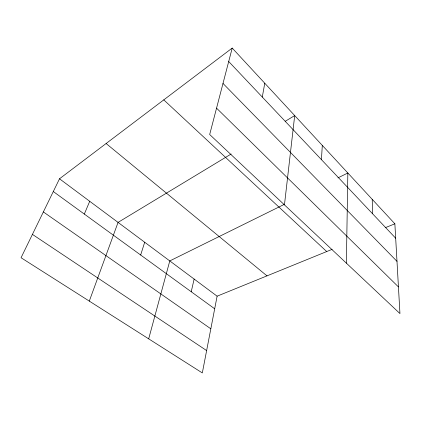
<?xml version="1.0" encoding="UTF-8"?>
<svg xmlns="http://www.w3.org/2000/svg" width="421" height="421" viewBox="0 0 421 421"><rect width="100%" height="100%" fill="white"/><g stroke="black" fill="none" stroke-linecap="round" stroke-linejoin="round"><path stroke-width="0.63" d="M346.378 263.157L347.841 172.989L337.963 177.867M321.433 159.638L322.302 145.398M284.454 204.88L294.7 115.575L285.222 121.306M262.288 97.051L264.772 83.242M332.153 249.337L217.115 296.179L202.322 372.932L21.05 257.736L59.508 178.793L232.213 48.068L394.866 223.798L399.95 313.577L209.679 134.51L232.213 48.068M191.223 291.748L194.139 279.065M148.687 338.847L169.779 260.925L284.186 204.422M140.667 255.015L144.692 242.238M89.294 301.104L118.059 222.399L231.14 154.018M84.321 214.078L89.72 201.291M385.241 227.719L394.866 223.798M32.422 234.392L206.632 350.577M43.363 211.937L210.826 328.801M53.299 191.539L214.684 308.793M59.508 178.793L217.115 296.179M106.113 143.514L266.993 275.871M163.774 99.872L326.712 251.553M216.552 108.15L398.44 286.901M222.993 83.437L396.992 261.341M228.708 61.519L395.682 238.212M372.227 199.338L372.559 213.742"/></g></svg>
